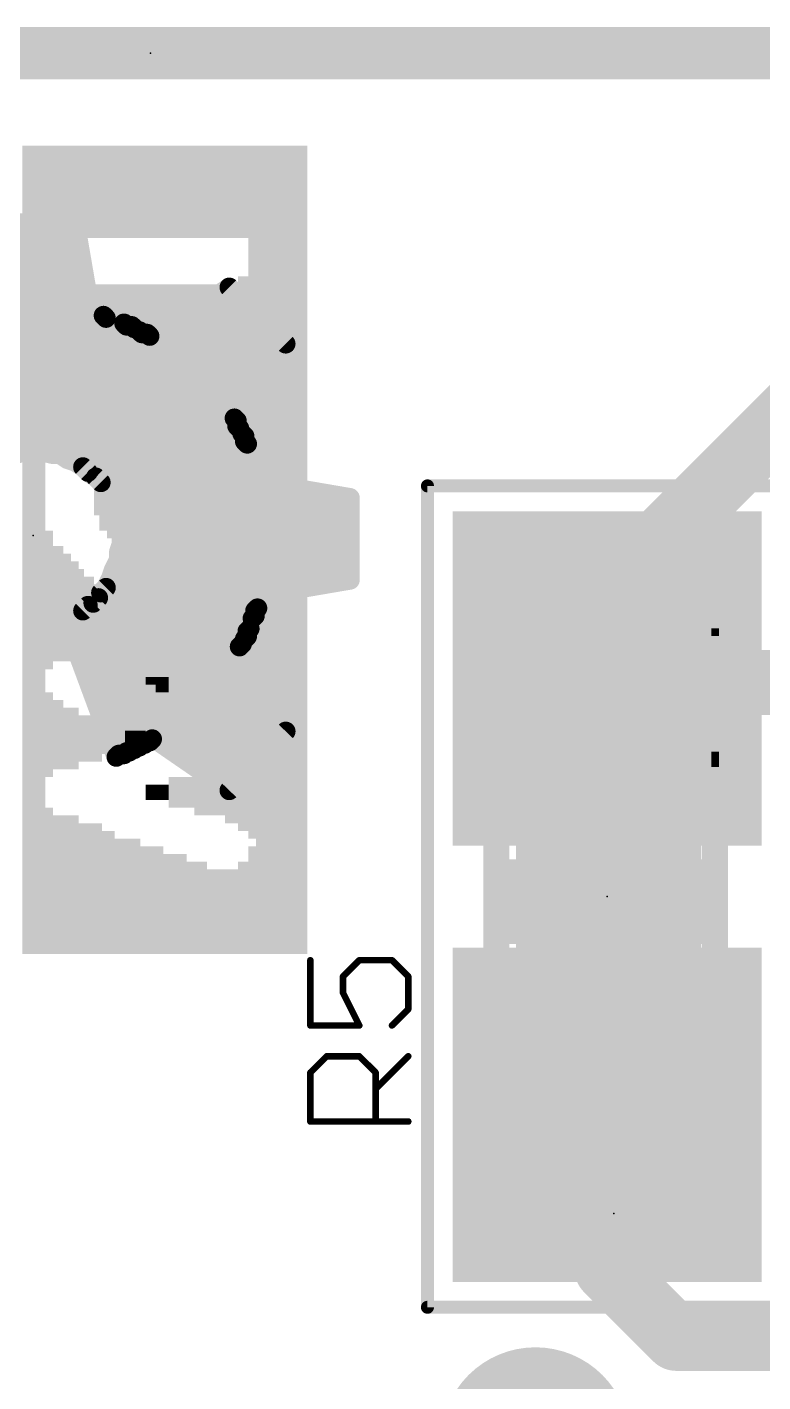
# Model space of a CAD drawing. Extents: x -25 to 82, y -13 to 16.
# Drawn here: x 5.61 to 8.48, y 7.52 to 12.8 of the extents above; entities that cross this region are included whole.
import ezdxf

# ---------------------------------------------------------------- set-up
doc = ezdxf.new("R2010")
doc.units = 0
for name, color, linetype in [('1', 12, 'CONTINUOUS'), ('16', 53, 'CONTINUOUS'), ('18', 110, 'CONTINUOUS'), ('20', 53, 'CONTINUOUS'), ('21', 41, 'CONTINUOUS'), ('22', 40, 'CONTINUOUS'), ('23', 53, 'CONTINUOUS'), ('24', 53, 'CONTINUOUS'), ('25', 253, 'CONTINUOUS'), ('29', 253, 'CONTINUOUS'), ('31', 253, 'CONTINUOUS'), ('35', 253, 'CONTINUOUS'), ('39', 12, 'CONTINUOUS'), ('51', 53, 'CONTINUOUS')]:
    doc.layers.add(name, color=color, linetype=linetype)

# ---------------------------------------------------------------- blocks, each defined once
blk = doc.blocks.new('RECT')
blk.add_solid([(-0.5, -0.5), (0.5, -0.5), (-0.5, 0.5), (0.5, 0.5)])
blk = doc.blocks.new('ROUNDV')
at = {"const_width": 0.5}
blk.add_lwpolyline([(0, -0.25, 1), (0, 0.25, 1), (0, -0.25)], format="xyb", dxfattribs=at)

msp = doc.modelspace()

# ---------------------------------------------------------------- linework, layer by layer
at = {"layer": '1'}
for points, const_width in [([(0, 12.7), (19.05, 12.7)], 0.2032), ([(8.7122, 11.4324), (7.874, 10.5942)], 0.254), ([(7.874, 10.264), (7.874, 10.5942)], 0.254), ([(7.89, 10.248), (7.874, 10.264)], 0.254), ([(9.652, 10.248), (7.89, 10.248)], 0.254), ([(7.874, 8.564), (7.874, 7.9623)], 0.254), ([(7.874, 7.9623), (8.1431, 7.6932)], 0.254), ([(8.1431, 7.6932), (8.9662, 7.6932)], 0.254)]:
    msp.add_lwpolyline(points, dxfattribs=dict(at, const_width=const_width))
at = {"layer": '1', "const_width": 0.127}
for points in [[(7.9375, 10.5942, 1), (7.8105, 10.5942)], [(7.8291, 10.6391, 1), (7.9189, 10.5493)], [(7.9189, 10.3089, 1), (7.8291, 10.2191)], [(7.89, 10.3115, 1), (7.89, 10.1845)], [(7.8451, 10.2031, 1), (7.9349, 10.2929)], [(7.8105, 10.264, 1), (7.9375, 10.264)], [(7.9375, 8.564, 1), (7.8105, 8.564)], [(7.9189, 8.0072, 1), (7.8291, 7.9174)], [(7.8105, 7.9623, 1), (7.9375, 7.9623)], [(8.1431, 7.7567, 1), (8.1431, 7.6297)], [(8.0982, 7.6483, 1), (8.188, 7.7381)]]:
    msp.add_lwpolyline(points, format="xyb", dxfattribs=at)
at = {"layer": '16', "const_width": 0.2032}
msp.add_lwpolyline([(0, 12.7), (19.05, 12.7)], dxfattribs=at)
at = {"layer": '20', "const_width": 0.2032}
msp.add_lwpolyline([(19.05, 12.7), (0, 12.7)], dxfattribs=at)
at = {"layer": '22', "const_width": 0.076}
for points in [[(5.4771, 12.008), (5.8073, 12.008)], [(5.4822, 12.0378), (5.8022, 12.0378)], [(5.8022, 12.0378), (5.8622, 11.6878)], [(5.4641, 11.932), (5.8203, 11.932)], [(5.451, 11.856), (5.8334, 11.856)], [(6.1122, 11.5878), (6.4022, 11.7878)], [(6.4022, 11.7878), (6.6222, 11.5678)], [(5.438, 11.78), (5.8464, 11.78)], [(6.3909, 11.78), (6.41, 11.78)], [(5.425, 11.704), (5.8594, 11.704)], [(5.8622, 11.6878), (5.8722, 11.6878)], [(5.8722, 11.6878), (5.8922, 11.6778)], [(6.2807, 11.704), (6.486, 11.704)], [(5.2427, 11.628), (6.032, 11.628)], [(5.8922, 11.6778), (5.9122, 11.6778)], [(5.9122, 11.6778), (5.9222, 11.6678)], [(5.9222, 11.6678), (5.9422, 11.6678)], [(5.9422, 11.6678), (5.9622, 11.6578)], [(5.9622, 11.6578), (5.9722, 11.6578)], [(5.9722, 11.6578), (5.9922, 11.6478)], [(5.9922, 11.6478), (6.0022, 11.6378)], [(6.0022, 11.6378), (6.0222, 11.6378)], [(6.0222, 11.6378), (6.0322, 11.6278)], [(6.0322, 11.6278), (6.0522, 11.6178)], [(6.1705, 11.628), (6.562, 11.628)], [(6.0522, 11.6178), (6.0622, 11.6078)], [(6.0622, 11.6078), (6.0822, 11.6078)], [(6.0822, 11.6078), (6.0922, 11.5978)], [(6.0922, 11.5978), (6.1122, 11.5878)], [(4.6636, 11.552), (6.6113, 11.552)], [(6.6222, 11.5678), (6.4222, 11.2778)], [(4.7187, 11.476), (6.5589, 11.476)], [(4.7737, 11.4), (6.5065, 11.4)], [(4.8287, 11.324), (6.4541, 11.324)], [(6.4222, 11.2778), (6.4322, 11.2678)], [(6.4322, 11.2678), (6.4322, 11.2478)], [(4.8423, 11.248), (6.4322, 11.248)], [(6.4322, 11.2478), (6.4422, 11.2378)], [(6.4422, 11.2378), (6.4522, 11.2178)], [(6.4522, 11.2178), (6.4622, 11.2078)], [(6.4622, 11.2078), (6.4622, 11.1878)], [(4.8022, 11.172), (6.4751, 11.172)], [(6.4622, 11.1878), (6.4722, 11.1778)], [(6.4722, 11.1778), (6.4822, 11.1578)], [(6.4822, 11.1578), (6.4822, 11.1478)], [(5.6022, 11.1478), (5.5722, 11.1378)], [(5.6722, 11.1478), (5.6022, 11.1478)], [(5.7122, 11.1378), (5.6722, 11.1478)], [(5.7422, 11.1378), (5.7122, 11.1378)], [(5.7722, 11.1178), (5.7422, 11.1378)], [(5.8022, 11.1078), (5.7722, 11.1178)], [(5.8322, 11.0878), (5.8022, 11.1078)], [(6.4822, 11.1478), (6.5022, 11.1078)], [(6.5022, 11.1078), (6.5022, 11.0978)], [(5.8199, 11.096), (6.5031, 11.096)], [(5.8522, 11.0678), (5.8322, 11.0878)], [(5.8822, 11.0478), (5.8522, 11.0678)], [(5.9022, 11.0278), (5.8822, 11.0478)], [(6.5022, 11.0978), (6.5122, 11.0778)], [(6.5122, 11.0778), (6.5122, 11.0678)], [(6.5122, 11.0678), (6.5222, 11.0478)], [(6.5222, 11.0478), (6.5222, 11.0278)], [(5.9422, 10.9678), (5.9022, 11.0278)], [(5.9074, 11.02), (6.5675, 11.02)], [(6.5222, 11.0278), (6.8722, 10.9678)], [(5.9822, 10.8478), (5.9422, 10.9678)], [(5.9501, 10.944), (6.8722, 10.944)], [(6.8722, 10.9678), (6.8722, 10.6478)], [(5.9755, 10.868), (6.8722, 10.868)], [(5.9822, 10.7878), (5.9822, 10.8478)], [(5.9722, 10.7578), (5.9822, 10.7878)], [(5.9822, 10.792), (6.8722, 10.792)], [(5.9722, 10.7278), (5.9722, 10.7578)], [(5.9422, 10.6578), (5.9522, 10.6878)], [(5.9522, 10.6878), (5.9722, 10.7278)], [(5.9663, 10.716), (6.8722, 10.716)], [(5.9222, 10.6178), (5.9422, 10.6578)], [(5.9333, 10.64), (6.8269, 10.64)], [(6.8722, 10.6478), (6.5222, 10.5878)], [(5.8722, 10.5578), (5.8922, 10.5778)], [(5.8922, 10.5778), (5.9022, 10.5978)], [(5.9022, 10.5978), (5.9222, 10.6178)], [(6.5222, 10.5778), (6.5122, 10.5578)], [(6.5222, 10.5878), (6.5222, 10.5778)], [(5.7922, 10.5078), (5.8322, 10.5278)], [(5.8322, 10.5278), (5.8522, 10.5478)], [(5.8522, 10.5478), (5.8722, 10.5578)], [(5.8784, 10.564), (6.5153, 10.564)], [(6.5122, 10.5378), (6.5022, 10.5278)], [(6.5022, 10.5278), (6.5022, 10.5078)], [(6.5122, 10.5578), (6.5122, 10.5378)], [(5.7622, 10.4978), (5.7922, 10.5078)], [(5.9622, 9.9578), (5.7622, 10.4978)], [(5.7658, 10.488), (6.4873, 10.488)], [(6.4922, 10.4978), (6.4822, 10.4778)], [(6.4822, 10.4778), (6.4822, 10.4578)], [(6.5022, 10.5078), (6.4922, 10.4978)], [(6.4622, 10.4178), (6.4522, 10.3978)], [(6.4722, 10.4278), (6.4622, 10.4178)], [(6.4822, 10.4578), (6.4722, 10.4478)], [(6.4722, 10.4478), (6.4722, 10.4278)], [(5.794, 10.412), (6.4593, 10.412)], [(6.4422, 10.3878), (6.4322, 10.3678)], [(6.4322, 10.3678), (6.4322, 10.3578)], [(6.4522, 10.3978), (6.4422, 10.3878)], [(5.8221, 10.336), (6.4235, 10.336)], [(6.4322, 10.3578), (6.4222, 10.3378)], [(6.4222, 10.3378), (6.6222, 10.0578)], [(5.8503, 10.26), (6.4777, 10.26)], [(5.8784, 10.184), (6.532, 10.184)], [(5.9066, 10.108), (6.5863, 10.108)], [(6.6222, 10.0578), (6.4022, 9.8278)], [(5.9347, 10.032), (6.5976, 10.032)], [(6.0422, 9.9978), (6.0322, 9.9878)], [(6.0522, 9.9978), (6.0422, 9.9978)], [(6.0622, 10.0078), (6.0522, 9.9978)], [(6.0722, 10.0078), (6.0622, 10.0078)], [(6.0822, 10.0178), (6.0722, 10.0078)], [(6.0922, 10.0178), (6.0822, 10.0178)], [(6.1022, 10.0278), (6.0922, 10.0178)], [(6.1122, 10.0278), (6.1022, 10.0278)], [(6.4022, 9.8278), (6.1122, 10.0278)], [(5.9722, 9.9678), (5.9622, 9.9578)], [(5.9922, 9.9678), (5.9722, 9.9678)], [(6.0022, 9.9778), (5.9922, 9.9678)], [(6.0122, 9.9778), (6.0022, 9.9778)], [(6.0222, 9.9878), (6.0122, 9.9778)], [(6.0322, 9.9878), (6.0222, 9.9878)], [(6.2163, 9.956), (6.5249, 9.956)], [(6.3265, 9.88), (6.4522, 9.88)]]:
    msp.add_lwpolyline(points, dxfattribs=at)
at = {"layer": '22', "const_width": 0.038}
for points in [[(5.8209, 12.041, 1), (5.7835, 12.0346)], [(5.8022, 12.0188, 1), (5.8022, 12.0568)], [(5.8073, 11.989, 1), (5.8073, 12.027)], [(5.8203, 11.913, 1), (5.8203, 11.951)], [(5.8334, 11.837, 1), (5.8334, 11.875)], [(6.4156, 11.8012, 1), (6.3888, 11.7743)], [(6.413, 11.7721, 1), (6.3914, 11.8034)], [(5.8464, 11.761, 1), (5.8464, 11.799)], [(6.3909, 11.799, 1), (6.3909, 11.761)], [(6.41, 11.761, 1), (6.41, 11.799)], [(5.8622, 11.7068, 1), (5.8622, 11.6688)], [(5.8807, 11.7048, 1), (5.8637, 11.6708)], [(5.8594, 11.685, 1), (5.8594, 11.723)], [(5.8722, 11.6688, 1), (5.8722, 11.7068)], [(6.2807, 11.723, 1), (6.2807, 11.685)], [(6.486, 11.685, 1), (6.486, 11.723)], [(5.8435, 11.6846, 1), (5.8809, 11.691)], [(5.8922, 11.6968, 1), (5.8922, 11.6588)], [(5.8837, 11.6608, 1), (5.9007, 11.6948)], [(5.9256, 11.6912, 1), (5.8988, 11.6643)], [(5.9222, 11.6868, 1), (5.9222, 11.6488)], [(5.9088, 11.6543, 1), (5.9356, 11.6812)], [(5.9122, 11.6588, 1), (5.9122, 11.6968)], [(5.9507, 11.6848, 1), (5.9337, 11.6508)], [(5.9422, 11.6488, 1), (5.9422, 11.6868)], [(5.9622, 11.6768, 1), (5.9622, 11.6388)], [(5.9807, 11.6748, 1), (5.9637, 11.6408)], [(5.9537, 11.6408, 1), (5.9707, 11.6748)], [(5.9722, 11.6388, 1), (5.9722, 11.6768)], [(6.0056, 11.6612, 1), (5.9788, 11.6343)], [(6.0022, 11.6568, 1), (6.0022, 11.6188)], [(5.9837, 11.6308, 1), (6.0007, 11.6648)], [(5.9888, 11.6243, 1), (6.0156, 11.6512)], [(6.0356, 11.6512, 1), (6.0088, 11.6243)], [(6.0407, 11.6448, 1), (6.0237, 11.6108)], [(6.0222, 11.6188, 1), (6.0222, 11.6568)], [(6.032, 11.609, 1), (6.032, 11.647)], [(6.1705, 11.647, 1), (6.1705, 11.609)], [(6.562, 11.609, 1), (6.562, 11.647)], [(6.0188, 11.6143, 1), (6.0456, 11.6412)], [(6.0656, 11.6312, 1), (6.0388, 11.6043)], [(6.0622, 11.6268, 1), (6.0622, 11.5888)], [(6.0437, 11.6008, 1), (6.0607, 11.6348)], [(6.0488, 11.5943, 1), (6.0756, 11.6212)], [(6.0956, 11.6212, 1), (6.0688, 11.5943)], [(6.1007, 11.6148, 1), (6.0837, 11.5808)], [(6.0788, 11.5843, 1), (6.1056, 11.6112)], [(6.0822, 11.5888, 1), (6.0822, 11.6268)], [(6.1014, 11.6034, 1), (6.123, 11.5721)], [(6.1037, 11.5708, 1), (6.1207, 11.6048)], [(6.6378, 11.557, 1), (6.6066, 11.5786)], [(6.6088, 11.5543, 1), (6.6356, 11.5812)], [(6.6113, 11.533, 1), (6.6113, 11.571)], [(6.5589, 11.457, 1), (6.5589, 11.495)], [(6.5065, 11.381, 1), (6.5065, 11.419)], [(6.4541, 11.305, 1), (6.4541, 11.343)], [(6.4356, 11.2912, 1), (6.4088, 11.2643)], [(6.4066, 11.2886, 1), (6.4378, 11.267)], [(6.4512, 11.2678, 1), (6.4132, 11.2678)], [(6.4188, 11.2543, 1), (6.4456, 11.2812)], [(6.4456, 11.2612, 1), (6.4188, 11.2343)], [(6.4132, 11.2478, 1), (6.4512, 11.2478)], [(6.4592, 11.2463, 1), (6.4252, 11.2293)], [(6.4288, 11.2243, 1), (6.4556, 11.2512)], [(6.4322, 11.229, 1), (6.4322, 11.267)], [(6.4656, 11.2312, 1), (6.4388, 11.2043)], [(6.4352, 11.2093, 1), (6.4692, 11.2263)], [(6.4812, 11.2078, 1), (6.4432, 11.2078)], [(6.4756, 11.2012, 1), (6.4488, 11.1743)], [(6.4432, 11.1878, 1), (6.4812, 11.1878)], [(6.4488, 11.1943, 1), (6.4756, 11.2212)], [(6.4892, 11.1863, 1), (6.4552, 11.1693)], [(6.4588, 11.1643, 1), (6.4856, 11.1912)], [(6.5012, 11.1578, 1), (6.4632, 11.1578)], [(6.4751, 11.153, 1), (6.4751, 11.191)], [(5.6022, 11.1668, 1), (5.6022, 11.1288)], [(5.6082, 11.1297, 1), (5.5962, 11.1658)], [(5.6768, 11.1662, 1), (5.6676, 11.1293)], [(5.6722, 11.1288, 1), (5.6722, 11.1668)], [(5.7122, 11.1568, 1), (5.7122, 11.1188)], [(5.7076, 11.1193, 1), (5.7168, 11.1562)], [(5.7527, 11.1536, 1), (5.7317, 11.122)], [(5.7422, 11.1188, 1), (5.7422, 11.1568)], [(5.7782, 11.1358, 1), (5.7662, 11.0997)], [(5.7617, 11.102, 1), (5.7827, 11.1336)], [(5.8127, 11.1236, 1), (5.7917, 11.092)], [(5.7962, 11.0897, 1), (5.8082, 11.1258)], [(6.4992, 11.1563, 1), (6.4652, 11.1393)], [(6.4632, 11.1478, 1), (6.5012, 11.1478)], [(6.4652, 11.1493, 1), (6.4992, 11.1663)], [(6.5212, 11.1078, 1), (6.4832, 11.1078)], [(5.8199, 11.115, 1), (5.8199, 11.077)], [(5.8456, 11.1012, 1), (5.8188, 11.0743)], [(5.8217, 11.072, 1), (5.8427, 11.1036)], [(5.8627, 11.0836, 1), (5.8417, 11.052)], [(5.8388, 11.0543, 1), (5.8656, 11.0812)], [(5.8956, 11.0612, 1), (5.8688, 11.0343)], [(6.5192, 11.1063, 1), (6.4852, 11.0893)], [(6.4832, 11.0978, 1), (6.5212, 11.0978)], [(6.4852, 11.0993, 1), (6.5192, 11.1163)], [(6.5312, 11.0778, 1), (6.4932, 11.0778)], [(6.5292, 11.0763, 1), (6.4952, 11.0593)], [(6.4932, 11.0678, 1), (6.5312, 11.0678)], [(6.4952, 11.0693, 1), (6.5292, 11.0863)], [(6.5031, 11.077, 1), (6.5031, 11.115)], [(6.5412, 11.0478, 1), (6.5032, 11.0478)], [(5.8717, 11.032, 1), (5.8927, 11.0636)], [(5.918, 11.0383, 1), (5.8864, 11.0172)], [(5.9074, 11.039, 1), (5.9074, 11.001)], [(5.8888, 11.0143, 1), (5.9156, 11.0412)], [(6.5254, 11.0465, 1), (6.519, 11.009)], [(6.5032, 11.0278, 1), (6.5412, 11.0278)], [(6.5052, 11.0393, 1), (6.5392, 11.0563)], [(6.5675, 11.001, 1), (6.5675, 11.039)], [(5.9602, 10.9738, 1), (5.9242, 10.9618)], [(5.9264, 10.9572, 1), (5.958, 10.9783)], [(5.9501, 10.963, 1), (5.9501, 10.925)], [(6.8912, 10.9678, 1), (6.8532, 10.9678)], [(6.869, 10.949, 1), (6.8754, 10.9865)], [(6.8722, 10.925, 1), (6.8722, 10.963)], [(5.9755, 10.887, 1), (5.9755, 10.849)], [(6.0012, 10.8478, 1), (5.9632, 10.8478)], [(6.8722, 10.849, 1), (6.8722, 10.887)], [(5.9822, 10.811, 1), (5.9822, 10.773)], [(5.9642, 10.8418, 1), (6.0002, 10.8538)], [(6.0002, 10.7818, 1), (5.9642, 10.7938)], [(6.8722, 10.773, 1), (6.8722, 10.811)], [(5.9912, 10.7578, 1), (5.9532, 10.7578)], [(5.9542, 10.7638, 1), (5.9902, 10.7518)], [(5.9632, 10.7878, 1), (6.0012, 10.7878)], [(5.9352, 10.6963, 1), (5.9692, 10.6793)], [(5.9702, 10.6818, 1), (5.9342, 10.6938)], [(5.9663, 10.735, 1), (5.9663, 10.697)], [(5.9532, 10.7278, 1), (5.9912, 10.7278)], [(5.9892, 10.7193, 1), (5.9552, 10.7363)], [(6.8722, 10.697, 1), (6.8722, 10.735)], [(5.9333, 10.659, 1), (5.9333, 10.621)], [(5.9242, 10.6638, 1), (5.9602, 10.6518)], [(5.9592, 10.6493, 1), (5.9252, 10.6663)], [(6.8269, 10.621, 1), (6.8269, 10.659)], [(6.8532, 10.6478, 1), (6.8912, 10.6478)], [(6.8754, 10.629, 1), (6.869, 10.6665)], [(5.9056, 10.5643, 1), (5.8788, 10.5912)], [(5.8888, 10.6112, 1), (5.9156, 10.5843)], [(5.9192, 10.5893, 1), (5.8852, 10.6063)], [(5.9052, 10.6263, 1), (5.9392, 10.6093)], [(5.9356, 10.6043, 1), (5.9088, 10.6312)], [(6.5412, 10.5878, 1), (6.5032, 10.5878)], [(6.519, 10.6065, 1), (6.5254, 10.569)], [(6.5392, 10.5693, 1), (6.5052, 10.5863)], [(5.8188, 10.5412, 1), (5.8456, 10.5143)], [(5.8407, 10.5108, 1), (5.8237, 10.5448)], [(5.8437, 10.5648, 1), (5.8607, 10.5308)], [(5.8656, 10.5343, 1), (5.8388, 10.5612)], [(5.8588, 10.5712, 1), (5.8856, 10.5443)], [(5.8784, 10.583, 1), (5.8784, 10.545)], [(5.8807, 10.5408, 1), (5.8637, 10.5748)], [(5.8752, 10.5863, 1), (5.9092, 10.5693)], [(6.5212, 10.5278, 1), (6.4832, 10.5278)], [(6.4888, 10.5412, 1), (6.5156, 10.5143)], [(6.5312, 10.5578, 1), (6.4932, 10.5578)], [(6.4952, 10.5663, 1), (6.5292, 10.5493)], [(6.4932, 10.5378, 1), (6.5312, 10.5378)], [(6.5256, 10.5243, 1), (6.4988, 10.5512)], [(6.5032, 10.5778, 1), (6.5412, 10.5778)], [(6.5153, 10.545, 1), (6.5153, 10.583)], [(5.78, 10.5044, 1), (5.7444, 10.4912)], [(5.7562, 10.5158, 1), (5.7682, 10.4797)], [(5.7658, 10.507, 1), (5.7658, 10.469)], [(5.7837, 10.5248, 1), (5.8007, 10.4908)], [(5.7982, 10.4897, 1), (5.7862, 10.5258)], [(6.5012, 10.4778, 1), (6.4632, 10.4778)], [(6.4652, 10.4863, 1), (6.4992, 10.4693)], [(6.4788, 10.5112, 1), (6.5056, 10.4843)], [(6.5092, 10.4893, 1), (6.4752, 10.5063)], [(6.4832, 10.5078, 1), (6.5212, 10.5078)], [(6.4873, 10.469, 1), (6.4873, 10.507)], [(6.5156, 10.4943, 1), (6.4888, 10.5212)], [(6.4792, 10.4093, 1), (6.4452, 10.4263)], [(6.4912, 10.4478, 1), (6.4532, 10.4478)], [(6.4588, 10.4612, 1), (6.4856, 10.4343)], [(6.4856, 10.4143, 1), (6.4588, 10.4412)], [(6.4632, 10.4578, 1), (6.5012, 10.4578)], [(6.4956, 10.4443, 1), (6.4688, 10.4712)], [(5.794, 10.431, 1), (5.794, 10.393)], [(6.4512, 10.3678, 1), (6.4132, 10.3678)], [(6.4288, 10.4012, 1), (6.4556, 10.3743)], [(6.4592, 10.3793, 1), (6.4252, 10.3963)], [(6.4352, 10.4063, 1), (6.4692, 10.3893)], [(6.4656, 10.3843, 1), (6.4388, 10.4112)], [(6.4488, 10.4312, 1), (6.4756, 10.4043)], [(6.4532, 10.4278, 1), (6.4912, 10.4278)], [(6.4593, 10.393, 1), (6.4593, 10.431)], [(5.8221, 10.355, 1), (5.8221, 10.317)], [(6.4377, 10.3488, 1), (6.4067, 10.3267)], [(6.4052, 10.3463, 1), (6.4392, 10.3293)], [(6.4152, 10.3763, 1), (6.4492, 10.3593)], [(6.4132, 10.3578, 1), (6.4512, 10.3578)], [(6.4492, 10.3493, 1), (6.4152, 10.3663)], [(6.4235, 10.317, 1), (6.4235, 10.355)], [(5.8503, 10.279, 1), (5.8503, 10.241)], [(6.4777, 10.241, 1), (6.4777, 10.279)], [(5.8784, 10.203, 1), (5.8784, 10.165)], [(6.532, 10.165, 1), (6.532, 10.203)], [(5.9066, 10.127, 1), (5.9066, 10.089)], [(6.5863, 10.089, 1), (6.5863, 10.127)], [(6.6067, 10.0467, 1), (6.6377, 10.0688)], [(6.6359, 10.0446, 1), (6.6085, 10.0709)], [(5.9347, 10.051, 1), (5.9347, 10.013)], [(6.0422, 10.0168, 1), (6.0422, 9.9788)], [(6.0556, 9.9843, 1), (6.0288, 10.0112)], [(6.0388, 10.0112, 1), (6.0656, 9.9843)], [(6.0622, 10.0268, 1), (6.0622, 9.9888)], [(6.0756, 9.9943, 1), (6.0488, 10.0212)], [(6.0522, 9.9788, 1), (6.0522, 10.0168)], [(6.0588, 10.0212, 1), (6.0856, 9.9943)], [(6.0822, 10.0368, 1), (6.0822, 9.9988)], [(6.0956, 10.0043, 1), (6.0688, 10.0312)], [(6.0722, 9.9888, 1), (6.0722, 10.0268)], [(6.0788, 10.0312, 1), (6.1056, 10.0043)], [(6.1022, 10.0468, 1), (6.1022, 10.0088)], [(6.1156, 10.0143, 1), (6.0888, 10.0412)], [(6.0922, 9.9988, 1), (6.0922, 10.0368)], [(6.123, 10.0434, 1), (6.1014, 10.0121)], [(6.1122, 10.0088, 1), (6.1122, 10.0468)], [(6.5976, 10.013, 1), (6.5976, 10.051)], [(5.9488, 9.9712, 1), (5.9756, 9.9443)], [(5.9444, 9.9512, 1), (5.98, 9.9644)], [(5.9722, 9.9868, 1), (5.9722, 9.9488)], [(5.9856, 9.9543, 1), (5.9588, 9.9812)], [(5.9788, 9.9812, 1), (6.0056, 9.9543)], [(6.0022, 9.9968, 1), (6.0022, 9.9588)], [(6.0156, 9.9643, 1), (5.9888, 9.9912)], [(5.9922, 9.9488, 1), (5.9922, 9.9868)], [(5.9988, 9.9912, 1), (6.0256, 9.9643)], [(6.0222, 10.0068, 1), (6.0222, 9.9688)], [(6.0356, 9.9743, 1), (6.0088, 10.0012)], [(6.0122, 9.9588, 1), (6.0122, 9.9968)], [(6.0188, 10.0012, 1), (6.0456, 9.9743)], [(6.0322, 9.9688, 1), (6.0322, 10.0068)], [(6.2163, 9.975, 1), (6.2163, 9.937)], [(6.5249, 9.937, 1), (6.5249, 9.975)], [(6.3265, 9.899, 1), (6.3265, 9.861)], [(6.4522, 9.861, 1), (6.4522, 9.899)], [(6.3885, 9.8409, 1), (6.4159, 9.8146)], [(6.3914, 9.8121, 1), (6.413, 9.8434)]]:
    msp.add_lwpolyline(points, format="xyb", dxfattribs=at)
at = {"layer": '23'}
for p in [(6.096, 12.7), (7.874, 9.414)]:
    msp.add_point(p, dxfattribs=at)
at = {"layer": '24'}
for p in [(5.6388, 10.8204), (7.8994, 8.1788)]:
    msp.add_point(p, dxfattribs=at)
at = {"layer": '25', "const_width": 0.0127}
for points in [[(6.7243, 9.1661, 1), (6.7116, 9.1661)], [(6.9086, 9.1725, 1), (6.9086, 9.1598)], [(6.9131, 9.1616, 1), (6.9041, 9.1706)], [(7.0402, 9.1706, 1), (7.0313, 9.1616)], [(7.0357, 9.1598, 1), (7.0357, 9.1725)], [(6.8514, 9.1026, 1), (6.8387, 9.1026)], [(6.8406, 9.1071, 1), (6.8496, 9.0981)], [(7.1057, 9.1026, 1), (7.093, 9.1026)], [(7.0948, 9.0981, 1), (7.1038, 9.1071)], [(6.8508, 9.0419, 1), (6.8394, 9.0362)], [(6.8387, 9.039, 1), (6.8514, 9.039)], [(7.093, 8.9755, 1), (7.1057, 8.9755)], [(7.1038, 8.971, 1), (7.0948, 8.9799)], [(6.718, 8.9183, 1), (6.718, 8.9056)], [(6.903, 8.9091, 1), (6.9143, 8.9147)], [(6.9086, 8.9056, 1), (6.9086, 8.9183)], [(7.0313, 8.9164, 1), (7.0402, 8.9074)], [(6.7116, 8.9119, 1), (6.7243, 8.9119)], [(6.7815, 8.7983, 1), (6.7815, 8.7856)], [(6.786, 8.7874, 1), (6.777, 8.7964)], [(6.9131, 8.7964, 1), (6.9041, 8.7874)], [(6.9086, 8.7856, 1), (6.9086, 8.7983)], [(7.1038, 8.7874, 1), (7.0948, 8.7964)], [(6.7243, 8.7284, 1), (6.7116, 8.7284)], [(6.7135, 8.7329, 1), (6.7225, 8.7239)], [(6.9785, 8.7284, 1), (6.9658, 8.7284)], [(6.9677, 8.7239, 1), (6.9767, 8.7329)], [(6.9677, 8.6693, 1), (6.9767, 8.6603)], [(6.7116, 8.5377, 1), (6.7243, 8.5377)], [(6.718, 8.5441, 1), (6.718, 8.5314)], [(6.9658, 8.5377, 1), (6.9785, 8.5377)], [(7.0993, 8.5314, 1), (7.0993, 8.5441)]]:
    msp.add_lwpolyline(points, format="xyb", dxfattribs=at)
at = {"layer": '25', "const_width": 0.0254}
for points in [[(6.718, 9.1661), (6.718, 8.9119)], [(6.8451, 9.1026), (6.9086, 9.1661)], [(6.9086, 9.1661), (7.0357, 9.1661)], [(7.0357, 9.1661), (7.0993, 9.1026)], [(6.8451, 9.039), (6.8451, 9.1026)], [(7.0993, 9.1026), (7.0993, 8.9755)], [(6.9086, 8.9119), (6.8451, 9.039)], [(7.0993, 8.9755), (7.0357, 8.9119)], [(6.718, 8.9119), (6.9086, 8.9119)], [(6.718, 8.7284), (6.7815, 8.7919)], [(6.7815, 8.7919), (6.9086, 8.7919)], [(6.9086, 8.7919), (6.9722, 8.7284)], [(6.9722, 8.6648), (7.0993, 8.7919)], [(6.718, 8.5377), (6.718, 8.7284)], [(6.9722, 8.7284), (6.9722, 8.5377)], [(7.0993, 8.5377), (6.718, 8.5377)]]:
    msp.add_lwpolyline(points, dxfattribs=at)
at = {"layer": '39', "const_width": 0.0508}
for points in [[(7.174, 7.814), (7.174, 11.014)], [(7.174, 11.014), (8.574, 11.014)], [(8.574, 7.814), (7.174, 7.814)]]:
    msp.add_lwpolyline(points, dxfattribs=at)
at = {"layer": '39', "const_width": 0.0254}
for points in [[(7.1867, 11.014, 1), (7.1613, 11.014)], [(7.174, 11.0267, 1), (7.174, 11.0013)], [(7.174, 7.8267, 1), (7.174, 7.8013)], [(7.1613, 7.814, 1), (7.1867, 7.814)]]:
    msp.add_lwpolyline(points, format="xyb", dxfattribs=at)
at = {"layer": '51', "const_width": 0.1016}
for points in [[(7.442, 9.058), (7.442, 9.77)], [(8.293, 9.058), (8.293, 9.77)]]:
    msp.add_lwpolyline(points, dxfattribs=at)
at = {"layer": '51', "const_width": 0.0508}
for points in [[(7.4674, 9.77, 1), (7.4166, 9.77)], [(8.3184, 9.77, 1), (8.2676, 9.77)], [(7.4166, 9.058, 1), (7.4674, 9.058)], [(8.2676, 9.058, 1), (8.3184, 9.058)]]:
    msp.add_lwpolyline(points, format="xyb", dxfattribs=at)

# ---------------------------------------------------------------- block references
at = {"layer": '1', "xscale": 1.1, "rotation": 90}
for p in [(7.874, 10.264), (7.874, 8.564)]:
    msp.add_blockref('RECT', p, dxfattribs=at)
at = {"layer": '18', "xscale": 0.7366, "yscale": 0.7366}
msp.add_blockref('ROUNDV', (7.5946, 7.2898), dxfattribs=at)
msp.add_blockref('ROUNDV', (7.5946, 7.2898), dxfattribs=at)
at = {"layer": '21', "rotation": 270}
for p, xscale, yscale in [((5.611, 10.765), 3.15, 0.03), ((5.641, 10.765), 3.15, 0.03), ((5.671, 10.765), 3.15, 0.03), ((5.701, 12.16), 0.36, 0.03), ((5.736, 12.16), 0.36, 0.04), ((5.771, 12.16), 0.36, 0.03), ((5.801, 12.16), 0.36, 0.03), ((5.821, 12.16), 0.36, 0.03), ((5.856, 12.16), 0.36, 0.04), ((5.891, 12.16), 0.36, 0.03), ((5.911, 12.16), 0.36, 0.03), ((5.941, 12.16), 0.36, 0.03), ((5.976, 12.16), 0.36, 0.04), ((6.011, 12.16), 0.36, 0.03), ((6.041, 12.16), 0.36, 0.03), ((6.061, 12.16), 0.36, 0.03), ((6.096, 12.16), 0.36, 0.04), ((6.131, 12.16), 0.36, 0.03), ((6.151, 12.16), 0.36, 0.03), ((6.181, 12.16), 0.36, 0.03), ((6.216, 12.16), 0.36, 0.04), ((6.251, 12.16), 0.36, 0.03), ((6.281, 12.16), 0.36, 0.03), ((6.301, 12.16), 0.36, 0.03), ((6.336, 12.16), 0.36, 0.04), ((6.371, 12.16), 0.36, 0.03), ((6.401, 12.16), 0.36, 0.03), ((6.421, 12.16), 0.36, 0.03), ((6.456, 12.16), 0.36, 0.04), ((6.491, 11.695), 1.29, 0.03), ((6.516, 10.765), 3.15, 0.02), ((6.541, 10.765), 3.15, 0.03), ((6.571, 10.765), 3.15, 0.03), ((6.606, 10.765), 3.15, 0.04), ((6.636, 10.765), 3.15, 0.02), ((6.661, 10.765), 3.15, 0.03), ((6.691, 10.765), 3.15, 0.03), ((6.456, 11.485), 0.69, 0.04), ((5.856, 11.545), 0.51, 0.04), ((5.891, 11.56), 0.48, 0.03), ((5.911, 11.575), 0.45, 0.03), ((5.941, 11.575), 0.45, 0.03), ((5.976, 11.575), 0.45, 0.04), ((6.011, 11.575), 0.45, 0.03), ((6.041, 11.59), 0.42, 0.03), ((6.061, 11.59), 0.42, 0.03), ((6.096, 11.59), 0.42, 0.04), ((6.131, 11.59), 0.42, 0.03), ((6.151, 11.575), 0.45, 0.03), ((6.181, 11.575), 0.45, 0.03), ((6.216, 11.575), 0.45, 0.04), ((6.251, 11.575), 0.45, 0.03), ((6.281, 11.56), 0.48, 0.03), ((6.301, 11.56), 0.48, 0.03), ((6.336, 11.545), 0.51, 0.04), ((6.371, 11.53), 0.54, 0.03), ((6.401, 11.515), 0.57, 0.03), ((6.421, 11.5), 0.6, 0.03), ((5.701, 11.29), 0.36, 0.03), ((5.736, 11.305), 0.27, 0.04), ((5.771, 11.335), 0.21, 0.03), ((5.801, 11.35), 0.18, 0.03), ((5.821, 11.365), 0.15, 0.03), ((5.941, 10.975), 0.33, 0.03), ((5.976, 10.99), 0.36, 0.04), ((6.011, 10.975), 0.39, 0.03), ((6.041, 10.975), 0.39, 0.03), ((6.061, 10.975), 0.39, 0.03), ((6.096, 10.975), 0.39, 0.04), ((6.131, 10.975), 0.39, 0.03), ((6.151, 10.975), 0.39, 0.03), ((6.181, 10.99), 0.36, 0.03), ((6.216, 10.975), 0.33, 0.04), ((5.911, 10.975), 0.27, 0.03), ((6.251, 10.975), 0.27, 0.03), ((5.891, 10.975), 0.15, 0.03), ((6.281, 10.99), 0.18, 0.03), ((6.491, 10.69), 0.48, 0.03), ((5.701, 10.57), 0.54, 0.03), ((5.736, 10.555), 0.45, 0.04), ((6.421, 10.66), 0.24, 0.03), ((6.456, 10.66), 0.3, 0.04), ((5.771, 10.54), 0.42, 0.03), ((5.801, 10.525), 0.39, 0.03), ((6.401, 10.63), 0.18, 0.03), ((5.821, 10.525), 0.33, 0.03), ((6.371, 10.615), 0.15, 0.03), ((5.856, 10.51), 0.3, 0.04), ((5.891, 10.51), 0.24, 0.03), ((5.911, 10.51), 0.24, 0.03), ((5.941, 10.51), 0.24, 0.03), ((6.251, 10.57), 0.12, 0.03), ((6.281, 10.57), 0.12, 0.03), ((6.301, 10.585), 0.15, 0.03), ((6.336, 10.6), 0.12, 0.04), ((5.976, 10.51), 0.18, 0.04), ((6.011, 10.51), 0.18, 0.03), ((6.041, 10.51), 0.18, 0.03), ((6.061, 10.525), 0.15, 0.03), ((6.096, 10.525), 0.15, 0.04), ((6.131, 10.525), 0.15, 0.03), ((6.151, 10.54), 0.12, 0.03), ((6.181, 10.54), 0.12, 0.03), ((6.216, 10.54), 0.12, 0.04), ((6.491, 10.03), 0.78, 0.03), ((6.371, 10.255), 0.21, 0.03), ((6.401, 10.24), 0.24, 0.03), ((6.421, 10.24), 0.24, 0.03), ((6.456, 10.24), 0.3, 0.04), ((6.181, 10.255), 0.09, 0.03), ((6.216, 10.24), 0.12, 0.04), ((6.251, 10.24), 0.12, 0.03), ((6.281, 10.255), 0.15, 0.03), ((6.301, 10.24), 0.18, 0.03), ((6.336, 10.24), 0.18, 0.04), ((6.096, 10.255), 0.03, 0.04), ((6.131, 10.24), 0.06, 0.03), ((6.151, 10.24), 0.06, 0.03), ((5.701, 10.045), 0.33, 0.03), ((5.736, 10.045), 0.27, 0.04), ((5.771, 10.03), 0.24, 0.03), ((5.801, 10.03), 0.24, 0.03), ((5.821, 10.03), 0.18, 0.03), ((5.856, 10.03), 0.18, 0.04), ((5.891, 10.03), 0.18, 0.03), ((5.911, 10.03), 0.12, 0.03), ((5.941, 10.03), 0.12, 0.03), ((5.976, 10.03), 0.12, 0.04), ((6.011, 10.03), 0.06, 0.03), ((6.041, 10.03), 0.06, 0.03), ((6.061, 10.03), 0.06, 0.03), ((6.371, 9.835), 0.21, 0.03), ((6.401, 9.82), 0.24, 0.03), ((6.421, 9.82), 0.24, 0.03), ((6.456, 9.82), 0.3, 0.04), ((6.181, 9.82), 0.12, 0.03), ((6.216, 9.82), 0.12, 0.04), ((6.251, 9.82), 0.12, 0.03), ((6.281, 9.82), 0.18, 0.03), ((6.301, 9.82), 0.18, 0.03), ((6.336, 9.82), 0.18, 0.04), ((6.096, 9.82), 0.06, 0.04), ((6.131, 9.82), 0.06, 0.03), ((6.151, 9.82), 0.06, 0.03), ((5.701, 9.475), 0.57, 0.03), ((5.736, 9.46), 0.54, 0.04), ((5.771, 9.46), 0.54, 0.03), ((5.801, 9.46), 0.54, 0.03), ((5.821, 9.445), 0.51, 0.03), ((5.856, 9.445), 0.51, 0.04), ((5.891, 9.445), 0.51, 0.03), ((5.911, 9.43), 0.48, 0.03), ((5.941, 9.43), 0.48, 0.03), ((5.976, 9.415), 0.45, 0.04), ((6.011, 9.415), 0.45, 0.03), ((6.041, 9.415), 0.45, 0.03), ((6.061, 9.4), 0.42, 0.03), ((6.096, 9.4), 0.42, 0.04), ((6.131, 9.4), 0.42, 0.03), ((6.491, 9.4), 0.42, 0.03), ((6.151, 9.385), 0.39, 0.03), ((6.181, 9.385), 0.39, 0.03), ((6.216, 9.385), 0.39, 0.04), ((6.251, 9.37), 0.36, 0.03), ((6.281, 9.37), 0.36, 0.03), ((6.301, 9.37), 0.36, 0.03), ((6.336, 9.355), 0.33, 0.04), ((6.371, 9.355), 0.33, 0.03), ((6.401, 9.355), 0.33, 0.03), ((6.421, 9.355), 0.33, 0.03), ((6.456, 9.37), 0.36, 0.04)]:
    msp.add_blockref('RECT', p, dxfattribs=dict(at, xscale=xscale, yscale=yscale))
at = {"layer": '22', "rotation": 90}
for p, xscale, yscale in [((7.5044, 10.4438), 0.15, 0.03), ((7.5394, 10.4438), 0.21, 0.04), ((7.5744, 10.4438), 0.21, 0.03), ((7.6044, 10.4288), 0.24, 0.03), ((7.6244, 10.4138), 0.27, 0.03), ((7.6594, 10.3988), 0.3, 0.04), ((7.6944, 10.3838), 0.33, 0.03), ((7.7144, 10.3838), 0.33, 0.03), ((7.7444, 10.3688), 0.36, 0.03), ((7.7794, 10.3538), 0.39, 0.04), ((7.8144, 10.3388), 0.42, 0.03), ((7.8444, 10.3388), 0.42, 0.03), ((7.8644, 10.3238), 0.45, 0.03), ((7.8994, 10.4438), 0.21, 0.04), ((7.9344, 10.4438), 0.21, 0.03), ((7.9544, 10.4438), 0.21, 0.03), ((7.9844, 10.4438), 0.21, 0.03), ((8.0194, 10.4438), 0.21, 0.04), ((8.0544, 10.4438), 0.21, 0.03), ((8.0844, 10.4438), 0.21, 0.03), ((8.1044, 10.4438), 0.21, 0.03), ((8.1394, 10.4438), 0.21, 0.04), ((8.1744, 10.4438), 0.21, 0.03), ((8.2044, 10.4438), 0.21, 0.03), ((8.2244, 10.4588), 0.18, 0.03), ((8.2594, 10.4588), 0.18, 0.04), ((8.2944, 10.4438), 0.03, 0.03), ((7.8994, 10.0838), 0.45, 0.04), ((7.9344, 10.0688), 0.42, 0.03), ((7.9544, 10.0688), 0.42, 0.03), ((7.9844, 10.0538), 0.39, 0.03), ((8.0194, 10.0388), 0.36, 0.04), ((8.0544, 10.0238), 0.33, 0.03), ((8.0844, 10.0238), 0.33, 0.03), ((8.1044, 10.0088), 0.3, 0.03), ((8.1394, 9.9938), 0.27, 0.04), ((8.1744, 9.9788), 0.24, 0.03), ((8.2044, 9.9788), 0.24, 0.03), ((7.5044, 9.9638), 0.15, 0.03), ((7.5394, 9.9488), 0.18, 0.04), ((7.5744, 9.9488), 0.18, 0.03), ((7.6044, 9.9638), 0.21, 0.03), ((7.6244, 9.9638), 0.21, 0.03), ((7.6594, 9.9638), 0.21, 0.04), ((7.6944, 9.9638), 0.21, 0.03), ((7.7144, 9.9638), 0.21, 0.03), ((7.7444, 9.9638), 0.21, 0.03), ((7.7794, 9.9638), 0.21, 0.04), ((7.8144, 9.9638), 0.21, 0.03), ((7.8444, 9.9638), 0.21, 0.03), ((7.8644, 9.9638), 0.21, 0.03), ((8.2244, 9.9638), 0.21, 0.03), ((8.2594, 9.9488), 0.18, 0.04), ((8.2944, 9.9488), 0.06, 0.03), ((7.7144, 9.6338), 0.27, 0.03), ((7.7444, 9.6488), 0.24, 0.03), ((7.7794, 9.6638), 0.21, 0.04), ((7.8144, 9.6788), 0.18, 0.03), ((7.8444, 9.6938), 0.21, 0.03), ((7.8644, 9.6938), 0.21, 0.03), ((7.8994, 9.6938), 0.21, 0.04), ((7.9344, 9.6938), 0.21, 0.03), ((7.9544, 9.6938), 0.21, 0.03), ((7.9844, 9.6638), 0.21, 0.03), ((8.0194, 9.6638), 0.21, 0.04), ((8.0544, 9.6488), 0.24, 0.03), ((7.6944, 9.6038), 0.27, 0.03), ((8.0844, 9.6038), 0.27, 0.03), ((8.1044, 9.3938), 0.69, 0.03), ((7.6044, 9.3938), 0.57, 0.03), ((7.6244, 9.3938), 0.63, 0.03), ((7.6594, 9.3788), 0.66, 0.04), ((8.1394, 9.3938), 0.63, 0.04), ((8.1744, 9.3938), 0.57, 0.03), ((7.5394, 9.3938), 0.45, 0.04), ((7.5744, 9.3938), 0.51, 0.03), ((8.2044, 9.3938), 0.51, 0.03), ((8.2244, 9.3938), 0.45, 0.03), ((7.5044, 9.3938), 0.33, 0.03), ((8.2594, 9.3938), 0.33, 0.04), ((8.2944, 9.3788), 0.18, 0.03), ((7.4744, 9.3938), 0.09, 0.03), ((7.6944, 9.1838), 0.27, 0.03), ((8.0844, 9.1838), 0.27, 0.03), ((7.7144, 9.1538), 0.27, 0.03), ((7.7444, 9.1388), 0.24, 0.03), ((8.0544, 9.1388), 0.24, 0.03), ((7.7794, 9.1238), 0.21, 0.04), ((7.8144, 9.0938), 0.21, 0.03), ((7.8444, 9.0938), 0.21, 0.03), ((7.8644, 9.0938), 0.21, 0.03), ((7.8994, 9.0938), 0.21, 0.04), ((7.9344, 9.0938), 0.21, 0.03), ((7.9544, 9.0938), 0.21, 0.03), ((7.9844, 9.1238), 0.21, 0.03), ((8.0194, 9.1238), 0.21, 0.04)]:
    msp.add_blockref('RECT', p, dxfattribs=dict(at, xscale=xscale, yscale=yscale))
at = {"layer": '29', "xscale": 1.3032, "yscale": 1.2032, "rotation": 90}
for p in [(7.874, 10.264), (7.874, 8.564)]:
    msp.add_blockref('RECT', p, dxfattribs=at)
at = {"layer": '31', "xscale": 1.1, "rotation": 90}
for p in [(7.874, 10.264), (7.874, 8.564)]:
    msp.add_blockref('RECT', p, dxfattribs=at)
at = {"layer": '35', "xscale": 0.3998, "yscale": 0.6, "rotation": 90}
msp.add_blockref('RECT', (7.874, 9.414), dxfattribs=at)
at = {"layer": '51', "xscale": 0.5001, "yscale": 0.95, "rotation": 90}
for p in [(7.8689, 9.9943), (7.8689, 8.8259)]:
    msp.add_blockref('RECT', p, dxfattribs=at)

doc.saveas('drawing.dxf')
